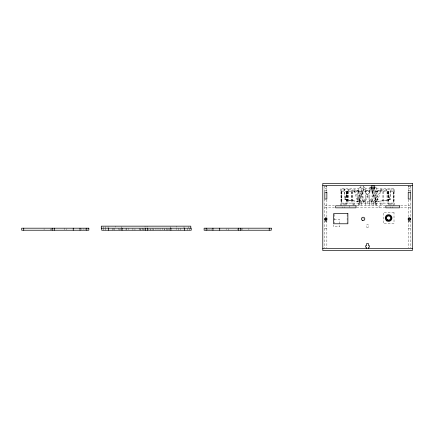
<?xml version="1.0" encoding="UTF-8"?>
<svg xmlns="http://www.w3.org/2000/svg" width="434" height="434" viewBox="0 0 434 434"><rect width="100%" height="100%" fill="white"/><g stroke="black" fill="none" stroke-linecap="round" stroke-linejoin="round"><path stroke-width="0.33" stroke-dasharray="2.17 1.63" d="M371.075 189.408L365.162 191.568L369.876 201.739L375.41 191.568L381.318 189.408L377.987 199.58L372.074 201.739L372.074 191.568L386.347 189.408L389.678 199.58L390.589 189.408L376.316 191.568L375.41 201.739L390.589 199.58L390.578 188.855M386.347 189.408L390.589 199.58L376.316 201.739L372.074 191.568L375.41 201.739L375.41 191.568L372.074 201.739L365.162 191.568L365.162 201.739L359.249 199.58L357.052 199.58L363.963 189.408L369.876 191.568L365.162 201.739L359.634 191.568L353.721 189.408L357.052 199.58L362.965 201.739L362.965 191.568L348.697 189.408L345.361 199.58L344.45 199.58L344.45 189.408L358.723 191.568L359.634 201.739L345.361 199.58L344.45 189.408M348.697 189.408L344.45 199.58L358.723 201.739L362.965 191.568L359.634 201.739L359.634 191.568L362.965 201.739L369.876 191.568L369.876 201.739L375.79 199.58L377.987 199.58L371.439 189.94M363.963 189.408L359.249 199.58L353.721 189.408M381.318 189.408L375.79 199.58L371.905 191.204M353.347 205.266L354.638 203.096L354.638 205.266M370.782 187.499L369.546 187.499L369.546 190.889M324.822 188.329L326.856 188.329M408.231 188.329L410.266 188.329M370.853 188.855L340.392 188.855L340.392 191.568L394.647 191.568L394.647 188.855L375.209 188.855M324.822 190.363L326.856 190.363M408.231 190.363L410.266 190.363M370.782 190.889L357.35 190.889L357.35 201.739L377.694 201.739L377.694 190.889L374.71 190.889M324.822 205.808L334.413 205.808M356.677 205.808L385.739 205.808M400.674 205.808L410.266 205.808M324.822 207.843L334.413 207.843M356.677 207.843L385.853 207.843M400.674 207.843L410.266 207.843M364.186 218.698L363.779 218.698L363.779 219.105L364.186 219.105M334.245 219.577L339.741 219.577L339.741 226.836L333.637 226.836L333.637 224.855M324.822 220.933L326.856 220.933M408.231 220.933L410.266 220.933M324.822 221.411L326.856 221.411M408.231 221.411L410.266 221.411M324.822 228.192L326.856 228.192M408.231 228.192L410.266 228.192M410.266 185.92L410.266 192.246M410.266 199.027L410.266 218.02M410.266 220.716L410.266 247.933M408.231 185.464L408.231 192.246M408.231 199.683L408.231 216.707M408.231 220.716L408.231 247.933M394.647 205.266L394.647 203.096L340.392 203.096L340.392 205.808M394.067 191.568L394.039 203.096M393.904 191.568L393.904 203.096M393.654 191.568L393.654 203.096M393.291 188.855L393.291 205.808M392.803 206.828L392.803 207.843M391.935 188.855L391.935 191.568M391.935 203.096L391.935 205.808M390.768 206.828L390.768 207.843M390.578 203.096L390.578 205.808M389.835 203.096L389.835 205.266M388.685 191.568L388.685 203.096M388.663 191.568L388.598 205.266M388.273 191.568L388.273 203.096M387.573 191.568L387.573 203.096M387.036 191.568L387.036 203.096M383.444 191.568L383.444 203.096M382.907 191.568L382.907 203.096M382.018 203.096L382.018 205.808M380.406 203.096L380.406 205.808M379.072 205.808L379.072 207.843M376.327 187.499L376.327 190.889M376.316 191.568L376.316 201.739M376.338 203.096L376.338 205.808M376.034 203.096L376.034 205.808M375.811 201.739L375.811 203.096M375.529 201.739L375.529 203.096M375.155 203.096L375.155 205.808M374.699 201.739L374.699 203.096M373.755 203.096L373.755 205.808M373.381 201.739L373.381 203.096M371.927 203.096L371.927 205.808M371.667 201.739L371.667 203.096M369.801 203.096L369.801 205.808M369.665 201.739L369.665 203.096M367.522 201.739L367.522 205.808M365.493 190.889L365.493 187.499L358.712 187.499L358.712 190.889M365.374 201.739L365.374 203.096M365.238 203.096L365.238 205.808M363.372 201.739L363.372 203.096M363.133 185.92L363.133 186.821L364.017 186.821L364.017 188.313L363.133 188.313L363.133 190.347L361.099 190.347L361.099 188.313L360.22 188.313L360.22 186.821L361.099 186.821L361.099 185.464M362.493 218.698L362.493 219.105M361.658 201.739L361.658 203.096M361.283 203.096L361.283 205.808M360.339 201.739L360.339 203.096M359.884 203.096L359.884 205.808M359.509 201.739L359.509 203.096M359.227 201.739L359.227 203.096M359.005 203.096L359.005 205.808M358.723 191.568L358.723 201.739M358.706 203.096L358.706 205.808M353.021 203.096L353.021 205.266M352.327 191.568L352.327 203.096M352.131 191.568L352.131 203.096M351.79 191.568L351.79 203.096M351.594 191.568L351.594 203.096M349.234 205.808L349.234 207.338M348.198 191.568L348.198 203.096M348.003 191.568L348.003 203.096M347.661 191.568L347.661 203.096M347.466 191.568L347.466 203.096M347.243 191.568L347.243 203.096M347.129 214.287L347.129 223.103M346.831 191.568L346.831 203.096M346.766 191.568L346.766 203.096M346.354 191.568L346.44 205.266M345.204 203.096L345.204 205.266M344.46 188.855L344.46 191.568M344.46 203.096L344.46 205.808M344.319 206.828L344.319 207.843M343.104 188.855L343.104 191.568M343.104 203.096L343.104 205.808M342.28 206.828L342.28 207.843M341.862 191.568L341.862 203.096M341.748 188.855L341.748 205.808M341.45 191.568L341.384 203.096M341.135 191.568L341.135 203.096M340.972 191.568L340.972 203.096M334.381 214.287L334.381 223.103M326.856 185.464L326.856 192.246M326.856 199.683L326.856 216.707M326.856 220.716L326.856 247.933M324.822 185.92L324.822 192.246M324.822 199.027L324.822 218.02M324.822 220.716L324.822 247.933M248.877 228.696L248.877 229.716M242.096 228.192L242.096 229.716M241.619 228.696L241.619 229.716M237.821 228.696L237.821 229.716M228.534 228.696L228.534 230.226M226.499 228.696L226.499 229.716M211.049 228.696L211.049 230.226M209.014 228.696L209.014 230.226M207.512 228.696L207.523 230.226M189.202 228.192L189.202 230.226M188.768 226.662L188.768 228.192M187.168 228.192L187.168 230.226M184.021 226.662L184.021 228.192M180.387 228.192L180.387 230.226M178.352 228.192L178.352 230.226M176.562 226.157L176.562 227.172M176.318 228.192L176.318 229.716M170.459 226.662L170.459 228.192M169.705 228.696L169.705 230.226M168.18 228.696L168.18 229.716M167.67 228.696L167.67 230.226M166.824 228.192L166.824 230.226M164.79 228.696L164.79 230.226M164.133 228.696L164.133 229.716M162.755 228.192L162.755 229.716M160.043 228.192L160.043 230.226M158.003 228.192L158.003 229.716M155.969 228.192L155.969 229.716M153.799 228.696L153.799 230.226M152.92 228.192L152.92 230.226M150.951 228.696L150.886 230.226M150.072 228.696L150.072 230.226M148.374 228.696L148.374 229.716M147.066 226.157L147.066 227.172M145.032 226.157L145.032 227.172M144.576 228.696L144.576 229.716M143.762 228.696L143.762 230.226M142.949 228.192L142.949 229.716M142.07 228.192L142.07 229.716M140.372 228.696L140.372 230.226M140.036 228.192L140.036 230.226M139.151 228.192L139.151 229.716M134.947 228.696L134.947 230.226M132.912 228.192L132.912 230.226M128.166 228.192L128.166 229.716M126.131 228.192L126.131 230.226M126.066 228.192L126.066 229.716M121.634 226.662L121.634 228.192M121.216 228.696L121.216 230.226M120.706 228.696L120.706 229.716M119.182 228.696L119.182 230.226M118.672 228.192L118.672 229.716M115.531 226.157L115.531 227.172M114.603 228.192L114.603 230.226M113.317 228.192L113.317 229.716M112.569 228.192L112.569 230.226M108.071 226.662L108.071 228.192M105.787 228.192L105.787 230.226M105.359 226.662L105.359 228.192M103.753 228.192L103.753 230.226M103.325 226.662L103.325 228.192M85.433 228.192L85.444 229.716M83.941 228.192L83.941 229.716M81.907 228.192L81.907 229.716M66.456 228.696L66.456 229.716M64.422 228.192L64.422 229.716M51.337 228.696L51.337 229.716M50.859 228.696L50.859 230.226M44.078 228.696L44.078 229.716M326.856 186.821L324.822 186.821L326.856 186.837M410.266 186.821L408.231 186.821L410.266 186.837M394.012 212.589L383.162 212.589L383.162 223.445L394.012 223.445L394.012 212.589M366.866 227.194A1.356 1.356 0 0 0 368.9 226.022A1.356 1.356 0 0 0 366.866 224.845A1.356 1.356 0 0 0 366.866 227.194"/><path stroke-width="0.65" d="M322.787 185.464L412.3 185.464M370.782 187.499L375.095 187.499M371.52 188.855L374.542 188.855M325.326 218.02L326.346 218.02M408.741 218.02L409.756 218.02M324.822 220.054L326.346 220.054M408.741 220.054L409.756 220.054M322.787 248.536L412.3 248.536M410.266 218.02L410.266 220.054M408.231 218.02L408.231 220.054M373.983 185.464L373.983 186.821L374.868 186.821L374.868 188.313L373.983 188.313L373.983 190.347L371.949 190.347L371.949 188.313L371.135 188.313L371.135 186.821L372.019 186.821L372.019 185.464M368.558 248.536L368.558 247.179L369.442 247.179L369.442 245.687L368.558 245.687L368.558 243.653L366.524 243.653L366.524 245.687L365.645 245.687L365.645 247.179L366.524 247.179L366.524 248.536M326.856 218.02L326.856 220.054M324.822 218.524L324.822 219.544M269.221 228.192L269.221 230.226M240.74 228.192L240.74 230.226M238.705 228.192L238.705 230.226M219.718 228.192L219.718 230.226M212.937 228.192L212.937 230.226M206.155 228.192L206.155 230.226M190.803 228.192L190.803 226.157L101.29 226.157L101.29 228.192L191.237 228.192L191.237 230.226L101.719 230.226L101.719 228.192M184.455 228.192L184.455 230.226M170.893 228.192L170.893 230.226M147.495 228.192L147.495 230.226M145.461 228.192L145.461 230.226M122.062 228.192L122.062 230.226M108.5 228.192L108.5 230.226M86.8 228.192L86.8 230.226M80.019 228.192L80.019 230.226M73.237 228.192L73.237 230.226M54.25 228.192L54.25 230.226M52.216 228.192L52.216 230.226M23.734 228.192L23.734 230.226M412.3 183.43L322.787 183.43L322.787 250.57L412.3 250.57L412.3 183.43M326.856 192.246L324.822 192.246L324.822 199.027L326.856 199.027L326.856 192.246M410.266 192.246L408.231 192.246L408.231 199.027L410.266 199.027L410.266 192.246M356.016 205.808L335.672 205.808L335.672 207.843L356.016 207.843L356.016 205.808M399.416 205.808L385.853 205.808L385.853 207.843L399.416 207.843L399.416 205.808M347.878 213.609L333.637 213.609L333.637 223.781L347.878 223.781L347.878 213.609M88.834 228.192L21.7 228.192L21.7 230.226L88.834 230.226L88.834 228.192M271.255 228.192L204.121 228.192L204.121 230.226L271.255 230.226L271.255 228.192M362.287 220.369A1.698 1.698 0 0 0 364.831 218.899A1.698 1.698 0 0 0 362.287 217.429A1.698 1.698 0 0 0 362.287 220.369M408.741 219.913A1.02 1.02 0 0 0 410.266 219.034A1.02 1.02 0 0 0 408.741 218.156A1.02 1.02 0 0 0 408.741 219.913M325.326 219.913A1.02 1.02 0 0 0 326.856 219.034A1.02 1.02 0 0 0 325.326 218.156A1.02 1.02 0 0 0 325.326 219.913M386.895 220.955A3.391 3.391 0 0 0 391.978 218.02A3.391 3.391 0 0 0 386.895 215.08A3.391 3.391 0 0 0 386.895 220.955M387.231 220.369A2.712 2.712 0 0 0 391.3 218.02A2.712 2.712 0 0 0 387.231 215.665A2.712 2.712 0 0 0 387.231 220.369M387.573 219.778A2.034 2.034 0 0 0 390.622 218.02A2.034 2.034 0 0 0 387.573 216.257A2.034 2.034 0 0 0 387.573 219.778"/></g></svg>
